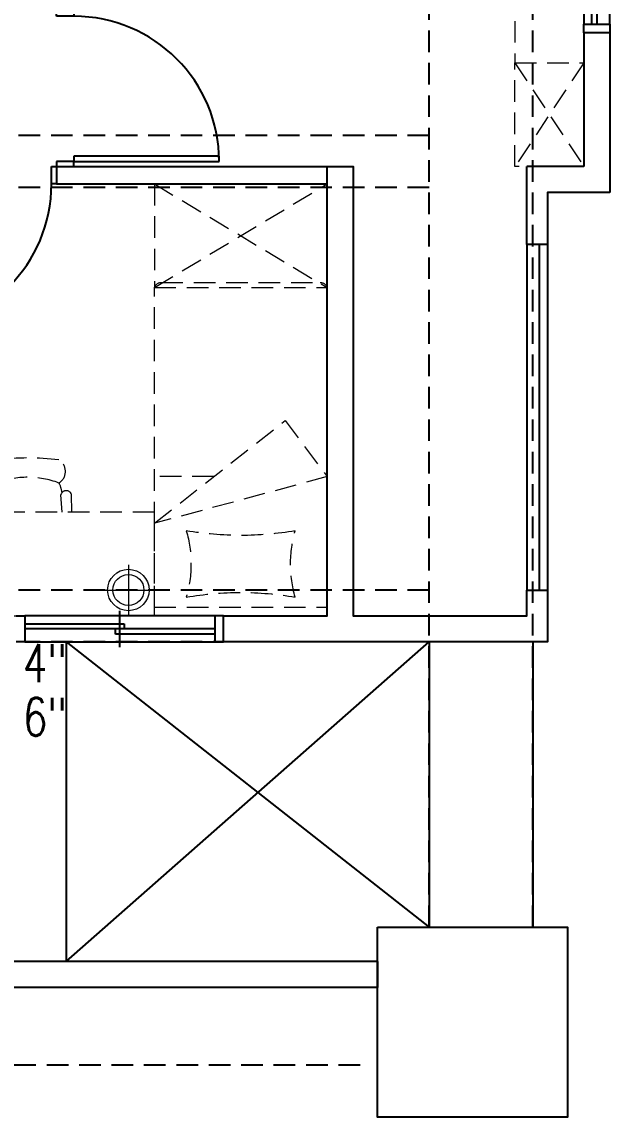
# Model space of a CAD drawing. Extents: x 489590 to 931630, y 16852 to 52972.
# Drawn here: x 509269 to 509612, y 51398 to 52032 of the extents above; entities that cross this region are included whole.
import ezdxf

# ---------------------------------------------------------------- set-up
doc = ezdxf.new("R2010")
doc.units = 0
doc.header["$LTSCALE"] = 50
doc.linetypes.add('1', pattern=[0.375, 0.25, -0.125])
for name, color, linetype in [('ASP_4', 4, 'Continuous'), ('BEAM', 6, 'Continuous'), ('COL', 1, 'Continuous'), ('L-L', 7, 'Continuous'), ('OPEN', 5, 'Continuous'), ('WALL', 2, 'Continuous'), ('WALL2', 3, 'Continuous'), ('挑空', 9, 'Continuous'), ('排煙管罩', 200, 'Continuous'), ('瓦斯', 3, 'Continuous'), ('開口', 6, 'Continuous')]:
    doc.layers.add(name, color=color, linetype=linetype)
doc.layers.add('傢俱', color=7, linetype='Continuous', lineweight=5, true_color=0xb2b3b3)
doc.styles.get("Standard").update_dxf_attribs({"font": 'txt.shx', "bigfont": 'chineset.shx'})

# ---------------------------------------------------------------- blocks, each defined once
blk = doc.blocks.new('$PDS00100RS06Y008C00008C10')
at = {"color": 0, "linetype": 'Continuous'}
for p, q in [((42, 89), (39, 89)), ((39, 89), (39, 5)), ((42, 5), (42, 89)), ((-45, 5), (-42, 5)), ((-42, 5), (-42, -5)), ((39, 5), (42, 5)), ((45, 5), (42, 5)), ((42, 5), (42, -5)), ((-42, -5), (-45, -5)), ((42, -5), (45, -5))]:
    blk.add_line(p, q, dxfattribs=at)
blk.add_arc((42, 5), 84, 90, 180, dxfattribs=at)
blk = doc.blocks.new('$PWS002115O0ASW0DW00008C2')
at = {"color": 0, "linetype": 'Continuous'}
for p, q in [((-70, 7.5), (-65, 7.5)), ((-65, 7.5), (-65, -7.5)), ((65, 7.5), (-65, 7.5)), ((0, -10.5), (0, 10.5)), ((70, 7.5), (65, 7.5)), ((65, 7.5), (65, -7.5)), ((-65, 3), (2.5, 3)), ((65, 0), (-65, 0)), ((-2.5, -3), (-2.5, 0)), ((2.5, 3), (2.5, 0)), ((65, -3), (-2.5, -3)), ((-65, -7.5), (-70, -7.5)), ((-65, -7.5), (65, -7.5)), ((65, -7.5), (70, -7.5))]:
    blk.add_line(p, q, dxfattribs=at)
blk = doc.blocks.new('A$C6CF9505D')
at = {"layer": 'OPEN', "color": 9, "true_color": 0xc7c8ca}
for p, q in [((3, 115), (3, 120)), ((18, 115), (3, 115)), ((3, 115), (3, 5)), ((10.5, 5), (10.5, 115)), ((13.5, 115), (13.5, 57.5)), ((18, 120), (18, 115)), ((18, 5), (18, 115)), ((0, 60), (21, 60)), ((7.5, 5), (7.5, 62.5)), ((7.5, 62.5), (10.5, 62.5)), ((13.5, 57.5), (10.5, 57.5)), ((18, 5), (3, 5)), ((3, 5), (3, 0)), ((18, 0), (18, 5))]:
    blk.add_line(p, q, dxfattribs=at)
blk = doc.blocks.new('A$C05A63BC5')
at = {"layer": 'ASP_4', "color": 9, "true_color": 0xc7c8ca}
for p, q in [((916.5, 525), (916.5, 325)), ((923.5, 525), (923.5, 325)), ((928.5, 525), (928.5, 325))]:
    blk.add_line(p, q, dxfattribs=at)
at = {"layer": 'COL', "color": 9, "true_color": 0xc7c8ca}
blk.add_lwpolyline([(830, 130), (940, 130), (940, 20), (830, 20)], close=True, dxfattribs=at)
at = {"layer": 'WALL', "color": 9, "true_color": 0xc7c8ca}
for p, q in [((964.5, 647.5), (949.5, 647.5)), ((949.5, 647.5), (949.5, 570)), ((964.5, 647.5), (964.5, 555)), ((949.5, 570), (916.5, 570)), ((830, 110), (830, 95))]:
    blk.add_line(p, q, dxfattribs=at)
for points in [[(741, 295), (741, 310), (801, 310), (801, 570), (816, 570), (816, 310), (916.5, 310), (916.5, 325), (928.5, 325), (928.5, 295), (741, 295)], [(964.5, 555), (928.5, 555), (928.5, 525), (916.5, 525), (916.5, 570)], [(830, 110), (110, 110)], [(830, 110), (110, 110)], [(830, 95), (110, 95)], [(830, 95), (110, 95)]]:
    blk.add_lwpolyline(points, dxfattribs=at)
at = {"layer": 'WALL2', "color": 9, "true_color": 0xc7c8ca}
for p, q in [((644.5, 570), (801, 570)), ((644.5, 570), (644.5, 560)), ((644.5, 560), (801, 560))]:
    blk.add_line(p, q, dxfattribs=at)
at = {"layer": '挑空', "color": 9, "true_color": 0xc7c8ca}
for p, q in [((650, 295), (860, 130)), ((650, 110), (860, 295))]:
    blk.add_line(p, q, dxfattribs=at)
at = {"layer": '開口', "color": 9, "true_color": 0xc7c8ca}
for p, q in [((650, 295), (650, 110)), ((860, 295), (860, 130)), ((920, 295), (920, 130))]:
    blk.add_line(p, q, dxfattribs=at)
at = {"layer": 'OPEN', "color": 9, "true_color": 0xc7c8ca}
for name, p, rotation in [('$PWS002115O0ASW0DW00008C2', (957, 717.5), 89.99999999999999), ('$PDS00100RS06Y008C00008C10', (649.5, 615), 270), ('$PDS00100RS06Y008C00008C10', (599.5, 565), 180), ('A$C6CF9505D', (741, 292), 90)]:
    blk.add_blockref(name, p, dxfattribs=dict(at, rotation=rotation))
blk = doc.blocks.new('A$C59D060E2')
at = {"layer": '傢俱', "linetype": '1'}
for p, q in [((361.62, 235.1), (356.62, 235.1)), ((356.62, 235.1), (356.62, 135.1)), ((361.62, 235.1), (436.49, 235.1)), ((361.62, 135.1), (361.62, 235.1)), ((437.22, 235.1), (410.22, 135.2)), ((469.62, 210.8), (437.22, 235.1)), ((545.57, 235.1), (437.22, 235.1)), ((549.62, 139.15), (549.62, 231.05)), ((410.22, 135.2), (469.62, 210.8)), ((437.22, 169.56), (437.22, 135.1)), ((356.62, 135.1), (361.62, 135.1)), ((361.62, 135.1), (410.22, 135.1)), ((410.22, 135.2), (410.22, 135.1)), ((410.22, 135.1), (545.57, 135.1))]:
    blk.add_line(p, q, dxfattribs=at)
for centre, radius, start, end in [((545.57, 231.05), 4.05, 0, 90), ((386.7, 283.51), 69.62, 253.99054, 286.00946), ((185.1, 185.1), 185.1, 350.20182, 9.79818), ((588.3, 185.1), 185.1, 170.20182, 189.79818), ((386.7, 86.68), 69.62, 73.99054, 106.00946), ((545.57, 139.15), 4.05, 270, 0)]:
    blk.add_arc(centre, radius, start, end, dxfattribs=at)
blk = doc.blocks.new('A$C2DCC066E')
at = {"layer": '傢俱'}
for p, q in [((14.66, 29.31), (14.66, 14.66)), ((0, 14.66), (14.66, 14.66)), ((14.66, 14.66), (14.66, 0)), ((14.66, 14.66), (29.31, 14.66))]:
    blk.add_line(p, q, dxfattribs=at)
for radius in [12, 8.99]:
    blk.add_circle((14.66, 14.66), radius, dxfattribs=at)
blk = doc.blocks.new('A$C4F092ED8')
at = {"layer": '傢俱', "color": 9, "linetype": '1', "true_color": 0xc7c8ca}
for p, q in [((1044.5, 563), (1044.5, 370)), ((1044.5, 370), (1084.5, 310)), ((1084.5, 370), (1044.5, 310)), ((836, 300), (936, 240)), ((836, 240), (936, 300)), ((788.26, 110), (788, 120.48)), ((782.69, 110), (781.92, 119.99))]:
    blk.add_line(p, q, dxfattribs=at)
for points in [[(1084.5, 370), (1084.5, 310), (1044.5, 310), (1044.5, 370)], [(836, 240), (936, 240), (936, 300), (836, 300)], [(836, 110), (689.5, 110), (689.5, 50), (836, 50)]]:
    blk.add_lwpolyline(points, close=True, dxfattribs=at)
for centre, radius, start, end in [((762.75, 1.74), 139.67, 82.59073, 97.40927), ((776.86, 133.59), 7.72, 300.39269, 59.60731), ((762.75, 79.49), 50.74, 69.20895, 110.79105), ((764.86, 119.06), 17.88, 7.33471, 26.21221), ((785.04, 119.28), 3.2, 22.15642, 167.13371)]:
    blk.add_arc(centre, radius, start, end, dxfattribs=at)
at = {"layer": '傢俱', "color": 9, "linetype": '1', "true_color": 0xc7c8ca, "xscale": -1, "rotation": 270}
blk.add_blockref('A$C59D060E2', (700.9, -306.62), dxfattribs=at)
at = {"layer": '傢俱', "color": 9, "linetype": '1', "true_color": 0xc7c8ca}
blk.add_blockref('A$C2DCC066E', (806.34, 50.35), dxfattribs=at)

msp = doc.modelspace()

# ---------------------------------------------------------------- linework, layer by layer
at = {"layer": 'BEAM', "linetype": '1'}
for p, q in [((509504.12, 51508.29, -120958.98), (509504.12, 52363.29, -120958.98)), ((509564.12, 51508.29, -120958.98), (509564.12, 52363.29, -120958.98)), ((509504.12, 51966.29, -120958.98), (509076.62, 51966.29, -120958.98)), ((509504.12, 51936.29, -120958.98), (509076.62, 51936.29, -120958.98)), ((509504.12, 51703.29, -120958.98), (509076.62, 51703.29, -120958.98)), ((509504.12, 51673.29, -120958.98), (509076.62, 51673.29, -120958.98)), ((509464.13, 51488.29, -120958.98), (508754.12, 51488.29, -120958.98)), ((509464.13, 51428.29, -120958.98), (508754.12, 51428.29, -120958.98))]:
    msp.add_line(p, q, dxfattribs=at)

# ---------------------------------------------------------------- block references
at = {"layer": 'L-L', "lineweight": -3}
for name, p in [('A$C05A63BC5', (508644.12, 51378.29, -120958.98)), ('A$C4F092ED8', (508509.12, 51638.29, -120958.98))]:
    msp.add_blockref(name, p, dxfattribs=at)

# ---------------------------------------------------------------- texts
at = {"layer": '排煙管罩', "width": 0.75}
msp.add_text('4"', height=22, dxfattribs=at).set_placement((509269.1, 51649.94, -120958.98))
at = {"layer": '瓦斯', "width": 0.75}
msp.add_text('6"', height=22, dxfattribs=at).set_placement((509269.13, 51618.92, -120958.98))

doc.saveas('drawing.dxf')
